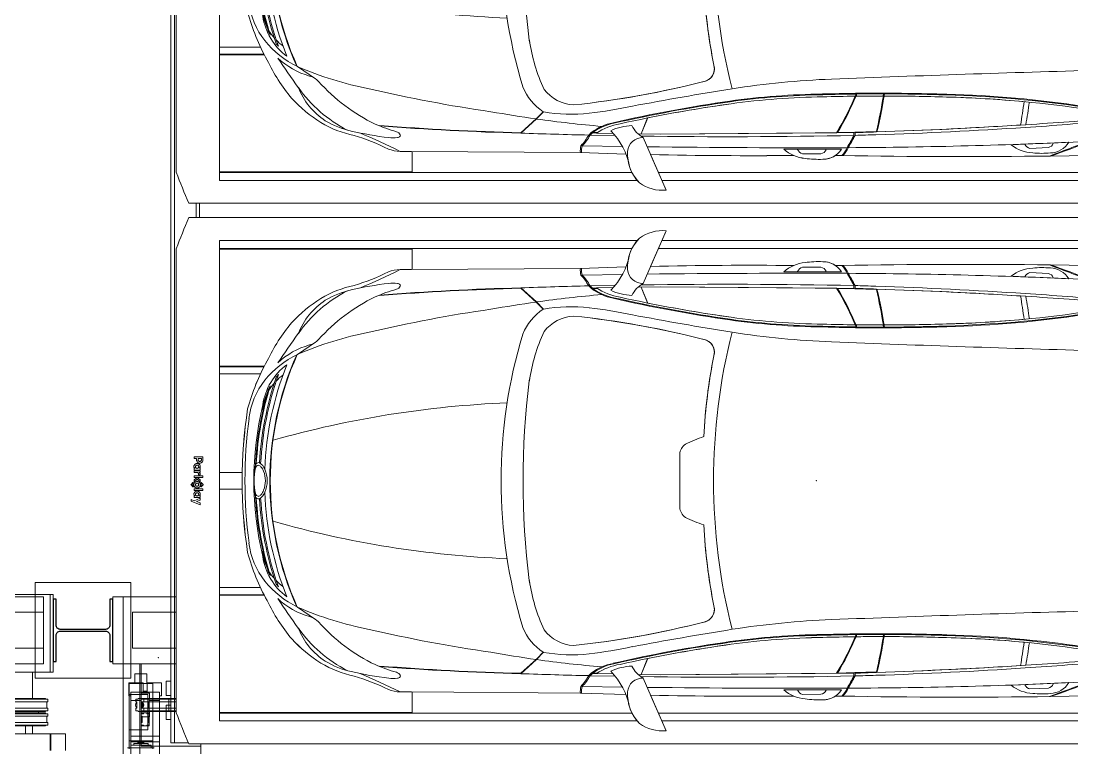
# Model space of a CAD drawing. Header units: inches. Extents: x 0.2 to 89.9, y -0.5 to 22.4.
# Drawn here: x 12.77 to 17.161, y 13.027 to 16.067 of the extents above; entities that cross this region are included whole.
import ezdxf

# ---------------------------------------------------------------- set-up
doc = ezdxf.new("R2010")
doc.units = ezdxf.units.IN
doc.header["$MEASUREMENT"] = 0
doc.set_wipeout_variables(frame=1)
doc.linetypes.add('PHANTOM', pattern=[12.7, 6.35, -1.27, 1.27, -1.27, 1.27, -1.27])
for name, color, linetype in [('PK24-LOGO', 7, 'Continuous'), ('PK24E', 7, 'Continuous'), ('PK24E-COMP-CAR', 7, 'Continuous'), ('PK24E-STRUCT-STEEL', 254, 'Continuous')]:
    doc.layers.add(name, color=color, linetype=linetype)
for name, color, linetype, true_color in [('PK24E-COMP-PALLET', 132, 'Continuous', 0x00b7c8), ('PK24E-HELPER', 253, 'PHANTOM', 0xa1a1a1), ('PK24E-SYS-LIFT', 31, 'Continuous', 0xffcc5a), ('PK24E-SYS-SHELF', 31, 'Continuous', 0xffcc5a)]:
    doc.layers.add(name, color=color, linetype=linetype, true_color=true_color)
doc.layers.add('Text', color=142, linetype='Continuous', lineweight=20)

# ---------------------------------------------------------------- blocks, each defined once
blk = doc.blocks.new('ELIFTTT-CHASIS--TOP-COMP-PKE24')
at = {"layer": 'PK24E-HELPER', "lineweight": 5}
blk.add_point((0, 167.5), dxfattribs=at)
at = {"layer": 'PK24E-SYS-LIFT', "lineweight": 5}
for p, q in [((-287.25, 145.25), (-287.25, 140.65)), ((-277.25, 145.25), (-287.25, 145.25)), ((-284.75, 149.25), (-284.75, 145.25)), ((-283.91, 149.25), (-284.75, 149.25)), ((-279.75, 149.25), (-283.91, 149.25)), ((-279.75, 145.25), (-279.75, 149.25)), ((-277.25, 145.25), (-277.25, 121.25)), ((-279.35, 140.65), (-287.25, 140.65)), ((-287.25, 140.65), (-287.25, 125.85)), ((-279.35, 125.85), (-279.35, 140.65)), ((-284.4, 138.62), (-284.4, 137.52)), ((-283.48, 138.62), (-284.4, 138.62)), ((-284.4, 137.52), (-284.02, 137.52)), ((-284.02, 137.52), (-284.02, 134.98)), ((-283.48, 138.95), (-283.48, 138.62)), ((-282.02, 138.95), (-283.48, 138.95)), ((-282.02, 138.62), (-282.02, 138.95)), ((-281.1, 138.62), (-282.02, 138.62)), ((-281.48, 137.52), (-281.1, 137.52)), ((-281.48, 134.98), (-281.48, 137.52)), ((-281.1, 137.52), (-281.1, 138.62)), ((-284.4, 134.98), (-284.4, 133.88)), ((-284.02, 134.98), (-284.4, 134.98)), ((-284.4, 133.88), (-283.48, 133.88)), ((-283.48, 133.88), (-283.48, 133.55)), ((-283.48, 133.55), (-282.02, 133.55)), ((-282.02, 133.88), (-281.1, 133.88)), ((-282.02, 133.55), (-282.02, 133.88)), ((-281.1, 134.98), (-281.48, 134.98)), ((-281.1, 133.88), (-281.1, 134.98)), ((-287.25, 125.85), (-287.25, 121.25)), ((-287.25, 125.85), (-279.35, 125.85)), ((-287.25, 121.25), (-277.25, 121.25)), ((-287.25, 118.3), (-287.25, 121.25)), ((-286.47, 119.4), (-286.53, 118.3)), ((-286.47, 119.4), (-278.03, 119.4)), ((-285.25, 120.1), (-285.25, 119.4)), ((-285.25, 120.1), (-279.25, 120.1)), ((-283.4, 120.7), (-283.5, 120.6)), ((-283.5, 120.6), (-283.5, 120.1)), ((-281, 120.6), (-283.5, 120.6)), ((-283.4, 120.7), (-281.1, 120.7)), ((-283.25, 121.25), (-283.25, 120.7)), ((-281.25, 120.7), (-281.25, 121.25)), ((-281, 120.6), (-281.1, 120.7)), ((-281, 120.1), (-281, 120.6)), ((-279.25, 119.4), (-279.25, 120.1)), ((-277.97, 118.3), (-278.03, 119.4)), ((-277.25, 121.25), (-277.25, 118.3)), ((-287.82, 118.3), (-287.22, 118.3)), ((-287.22, 118.3), (-287.24, 117.91)), ((-287.22, 118.3), (-277.28, 118.3)), ((-277.26, 117.91), (-277.28, 118.3)), ((-277.28, 118.3), (-276.68, 118.3))]:
    blk.add_line(p, q, dxfattribs=at)
for start, end in [(137.63, 222.37), (317.63, 42.37)]:
    blk.add_arc((-282.75, 136.25), 1.72, start, end, dxfattribs=at)
for points, knots in [([(-282.41, 121.25), (-282.39, 121.24), (-282.34, 121.21), (-282.25, 121.2), (-282.16, 121.21), (-282.11, 121.24), (-282.09, 121.25)], [0, 0, 0, 0, 0.230406, 0.49981, 0.78779, 1, 1, 1, 1]), ([(-287.82, 118.3), (-287.82, 118.3), (-287.83, 118.3), (-287.83, 118.28), (-287.83, 118.28)], [0, 0, 0, 0, 0.487803, 1, 1, 1, 1]), ([(-276.67, 118.28), (-276.67, 118.28), (-276.67, 118.3), (-276.68, 118.3), (-276.68, 118.3)], [0, 0, 0, 0, 0.485402, 1, 1, 1, 1])]:
    blk.add_open_spline(points, degree=3, knots=knots, dxfattribs=at)
blk = doc.blocks.new('STEEL-HEA260--TOP-STRUCT-PK24')
at = {"layer": 'PK24E-STRUCT-STEEL', "color": 8, "true_color": 0x808080}
blk.add_lwpolyline([(11.25, 13), (11.25, 2.175, -0.4142136), (9.45, 0.375), (-9.45, 0.375, -0.4142136), (-11.25, 2.175), (-11.25, 13), (-12.5, 13), (-12.5, -13), (-11.25, -13), (-11.25, -2.175, -0.4142136), (-9.45, -0.375), (9.45, -0.375, -0.4142136), (11.25, -2.175), (11.25, -13), (12.5, -13), (12.5, 13)], format="xyb", close=True, dxfattribs=at)
blk = doc.blocks.new('STEEL-HEA260-WPLATE-TOP-STRUCT-PK24')
at = {"layer": 'PK24E-STRUCT-STEEL', "color": 8, "lineweight": 5, "true_color": 0x808080}
blk.add_lwpolyline([(-20, 20), (20, 20), (20, -20), (-20, -20)], close=True, dxfattribs=at)
at = {"lineweight": 5}
blk.add_blockref('STEEL-HEA260--TOP-STRUCT-PK24', (0, 0), dxfattribs=at)
blk = doc.blocks.new('ELIFT-COLUMNS--TOP-COMP-PKE24')
at = {"lineweight": 5}
for p in [(-306.5, 167.5), (323.5, 167.5)]:
    blk.add_blockref('STEEL-HEA260-WPLATE-TOP-STRUCT-PK24', p, dxfattribs=at)
blk = doc.blocks.new('ELIFT-CW--TOP-COMP-PKE24')
at = {"layer": 'PK24E-SYS-LIFT', "lineweight": 5}
for p, q in [((-12.85, 145.45), (-12.85, 140.1)), ((-6.85, 145.45), (-12.85, 145.45)), ((-6.85, 141.6), (-6.85, 145.45)), ((-5.15, 145.45), (-5.15, 141.6)), ((0.85, 145.45), (-5.15, 145.45)), ((0.85, 140.1), (0.85, 145.45)), ((0, 141.6), (-12, 141.6)), ((-12, 141.6), (-12, 138.15)), ((-5.15, 142.1), (-6.85, 142.1)), ((0, 138.15), (0, 141.6)), ((-12, 140.1), (-12.85, 140.1)), ((-12, 123.18), (-12, 138.15)), ((-7.65, 138.15), (-12, 138.15)), ((-7.65, 137.9), (-7.65, 138.95)), ((-7.65, 138.95), (-4.35, 138.95)), ((-7.65, 138.62), (-6.73, 138.62)), ((-7.65, 137.52), (-7.65, 138.62)), ((-7.27, 137.52), (-7.65, 137.52)), ((-7.65, 137.52), (-7.65, 134.98)), ((-7.27, 134.98), (-7.27, 137.52)), ((-6.73, 138.95), (-5.27, 138.95)), ((-6.73, 138.62), (-6.73, 138.95)), ((-5.27, 138.95), (-5.27, 138.62)), ((-5.27, 138.62), (-4.35, 138.62)), ((-4.73, 137.52), (-4.73, 134.98)), ((-4.35, 137.52), (-4.73, 137.52)), ((-4.35, 138.95), (-4.35, 137.9)), ((-4.35, 138.62), (-4.35, 137.52)), ((0, 138.15), (-4.35, 138.15)), ((-4.35, 137.52), (-4.35, 134.98)), ((0.85, 140.1), (0, 140.1)), ((0, 123.18), (0, 138.15)), ((-7.65, 133.88), (-7.65, 134.98)), ((-7.65, 134.98), (-7.27, 134.98)), ((-7.65, 133.55), (-7.65, 134.6)), ((-6.73, 133.88), (-7.65, 133.88)), ((-4.35, 133.55), (-7.65, 133.55)), ((-7.65, 131.9), (-7.65, 132.95)), ((-7.65, 132.95), (-4.35, 132.95)), ((-7.65, 132.62), (-6.73, 132.62)), ((-7.65, 131.52), (-7.65, 132.62)), ((-6.73, 133.55), (-6.73, 133.88)), ((-5.27, 133.55), (-6.73, 133.55)), ((-6.73, 132.95), (-5.27, 132.95)), ((-6.73, 132.62), (-6.73, 132.95)), ((-5.27, 133.88), (-5.27, 133.55)), ((-4.35, 133.88), (-5.27, 133.88)), ((-5.27, 132.95), (-5.27, 132.62)), ((-5.27, 132.62), (-4.35, 132.62)), ((-4.73, 134.98), (-4.35, 134.98)), ((-4.35, 134.98), (-4.35, 133.88)), ((-4.35, 134.6), (-4.35, 133.55)), ((-4.35, 132.95), (-4.35, 131.9)), ((-4.35, 132.62), (-4.35, 131.52)), ((-7.27, 131.52), (-7.65, 131.52)), ((-7.65, 131.52), (-7.65, 128.98)), ((-7.65, 127.88), (-7.65, 128.98)), ((-7.65, 128.98), (-7.27, 128.98)), ((-7.65, 127.55), (-7.65, 128.6)), ((-6.73, 127.88), (-7.65, 127.88)), ((-4.35, 127.55), (-7.65, 127.55)), ((-7.27, 128.98), (-7.27, 131.52)), ((-6.73, 127.55), (-6.73, 127.88)), ((-5.27, 127.55), (-6.73, 127.55)), ((-5.27, 127.88), (-5.27, 127.55)), ((-4.35, 127.88), (-5.27, 127.88)), ((-4.73, 131.52), (-4.73, 128.98)), ((-4.35, 131.52), (-4.73, 131.52)), ((-4.73, 128.98), (-4.35, 128.98)), ((-4.35, 131.52), (-4.35, 128.98)), ((-4.35, 128.98), (-4.35, 127.88)), ((-4.35, 128.6), (-4.35, 127.55)), ((0, 123.18), (-12, 123.18)), ((-12, 120.81), (-12, 123.18)), ((0, 123.18), (0, 120.81)), ((0, 120.81), (-12, 120.81)), ((-12, 120.81), (-12, -120.81)), ((0, 120.81), (0, -120.81)), ((-12, -120.81), (0, -120.81)), ((-12, -123.18), (-12, -120.81)), ((0, -120.81), (0, -123.18)), ((-12, -123.18), (-12, -138.15)), ((0, -123.18), (-12, -123.18)), ((0, -123.18), (0, -138.15)), ((-7.65, -127.55), (-7.65, -128.6)), ((-4.35, -127.55), (-7.65, -127.55)), ((-7.65, -127.88), (-7.65, -128.98)), ((-6.73, -127.88), (-7.65, -127.88)), ((-7.65, -128.98), (-7.27, -128.98)), ((-7.65, -131.52), (-7.65, -128.98)), ((-7.65, -131.52), (-7.65, -132.62)), ((-7.27, -131.52), (-7.65, -131.52)), ((-7.27, -128.98), (-7.27, -131.52)), ((-6.73, -127.55), (-6.73, -127.88)), ((-5.27, -127.55), (-6.73, -127.55)), ((-5.27, -127.88), (-5.27, -127.55)), ((-4.35, -127.88), (-5.27, -127.88)), ((-4.73, -128.98), (-4.35, -128.98)), ((-4.73, -131.52), (-4.73, -128.98)), ((-4.35, -131.52), (-4.73, -131.52)), ((-4.35, -128.6), (-4.35, -127.55)), ((-4.35, -128.98), (-4.35, -127.88)), ((-4.35, -131.52), (-4.35, -128.98)), ((-4.35, -132.62), (-4.35, -131.52)), ((-7.65, -131.9), (-7.65, -132.95)), ((-7.65, -132.62), (-6.73, -132.62)), ((-7.65, -132.95), (-4.35, -132.95)), ((-7.65, -133.55), (-7.65, -134.6)), ((-4.35, -133.55), (-7.65, -133.55)), ((-7.65, -133.88), (-7.65, -134.98)), ((-6.73, -133.88), (-7.65, -133.88)), ((-7.65, -134.98), (-7.27, -134.98)), ((-7.65, -137.52), (-7.65, -134.98)), ((-7.27, -134.98), (-7.27, -137.52)), ((-6.73, -132.62), (-6.73, -132.95)), ((-6.73, -132.95), (-5.27, -132.95)), ((-6.73, -133.55), (-6.73, -133.88)), ((-5.27, -133.55), (-6.73, -133.55)), ((-5.27, -132.62), (-4.35, -132.62)), ((-5.27, -132.95), (-5.27, -132.62)), ((-5.27, -133.88), (-5.27, -133.55)), ((-4.35, -133.88), (-5.27, -133.88)), ((-4.73, -134.98), (-4.35, -134.98)), ((-4.73, -137.52), (-4.73, -134.98)), ((-4.35, -132.95), (-4.35, -131.9)), ((-4.35, -134.6), (-4.35, -133.55)), ((-4.35, -134.98), (-4.35, -133.88)), ((-4.35, -137.52), (-4.35, -134.98)), ((-12.85, -140.1), (-12.85, -145.45)), ((-12, -140.1), (-12.85, -140.1)), ((-7.65, -138.15), (-12, -138.15)), ((-12, -138.15), (-12, -141.6)), ((-7.65, -137.52), (-7.65, -138.62)), ((-7.27, -137.52), (-7.65, -137.52)), ((-7.65, -137.9), (-7.65, -138.95)), ((-7.65, -138.62), (-6.73, -138.62)), ((-7.65, -138.95), (-4.35, -138.95)), ((-6.73, -138.62), (-6.73, -138.95)), ((-6.73, -138.95), (-5.27, -138.95)), ((-5.27, -138.62), (-4.35, -138.62)), ((-5.27, -138.95), (-5.27, -138.62)), ((-4.35, -137.52), (-4.73, -137.52)), ((-4.35, -138.62), (-4.35, -137.52)), ((-4.35, -138.95), (-4.35, -137.9)), ((0, -138.15), (-4.35, -138.15)), ((0, -141.6), (0, -138.15)), ((0.85, -140.1), (0, -140.1)), ((0.85, -145.45), (0.85, -140.1)), ((0, -141.6), (-12, -141.6)), ((-6.85, -145.45), (-6.85, -141.6)), ((-5.15, -142.1), (-6.85, -142.1)), ((-5.15, -141.6), (-5.15, -145.45)), ((-6.85, -145.45), (-12.85, -145.45)), ((0.85, -145.45), (-5.15, -145.45))]:
    blk.add_line(p, q, dxfattribs=at)
blk = doc.blocks.new('ELIFT-DU--TOP-COMP-PKE24')
at = {"layer": 'PK24E-SYS-LIFT', "linetype": 'Continuous', "lineweight": 5}
for p, q in [((-294, 153.5), (-294, 181.5)), ((-294, 181.5), (-289.75, 181.5)), ((-289.75, 181.5), (-257.25, 181.5)), ((-289.75, 153.5), (-289.75, 181.5)), ((309.75, 182.5), (279.75, 182.5)), ((307, 181.5), (282.5, 181.5)), ((309.75, 182.5), (309.75, 150)), ((309.75, 182.5), (311, 182.5)), ((311, 150), (311, 182.5)), ((-294, 153.5), (-289.75, 153.5)), ((-282.75, 153.5), (-289.75, 153.5)), ((-289.75, 153.5), (-289.75, -153.5)), ((-282.75, 153.5), (-282.75, -153.5)), ((-282.75, 153.5), (-282.15, 153.5)), ((-282.15, 153.5), (-282.15, 119.1)), ((-257.25, 153.5), (-282.15, 153.5)), ((-257.25, 153.5), (-257.25, 141.25)), ((279.75, 150), (309.75, 150)), ((282.5, 153.5), (307, 153.5)), ((302.44, 138.95), (302.44, 150)), ((309.75, 150), (311, 150)), ((-282.15, 141.25), (-278.75, 141.25)), ((-278.75, 141.25), (-278.75, 138.95)), ((-258.37, 141.25), (279.63, 141.25)), ((-258.37, 140.95), (-258.37, 141.25)), ((-258.37, 140.95), (279.63, 140.95)), ((-258.37, 138.95), (-258.37, 140.95)), ((-282.15, 138.95), (-270.56, 138.95)), ((-282.15, 138.62), (-270.56, 138.62)), ((-282.15, 137.52), (-270.56, 137.52)), ((-270.56, 138.62), (-270.56, 138.95)), ((-270.56, 138.95), (294.94, 138.95)), ((-270.56, 138.62), (294.94, 138.62)), ((-270.56, 137.52), (-270.56, 138.62)), ((-270.56, 137.52), (294.94, 137.52)), ((-270.56, 134.98), (-270.56, 137.52)), ((294.94, 138.95), (307.85, 138.95)), ((294.94, 138.62), (308.77, 138.62)), ((294.94, 137.52), (308.77, 137.52)), ((307.85, 138.62), (307.85, 138.95)), ((308.39, 134.98), (308.39, 137.52)), ((308.77, 137.52), (308.77, 138.62)), ((-282.15, 134.98), (-270.56, 134.98)), ((-282.15, 133.88), (-270.56, 133.88)), ((-282.15, 133.55), (-270.56, 133.55)), ((-278.75, 133.55), (-278.75, 131.25)), ((-270.56, 134.98), (294.94, 134.98)), ((-270.56, 133.88), (-270.56, 134.98)), ((-270.56, 133.88), (294.94, 133.88)), ((-270.56, 133.55), (-270.56, 133.88)), ((-270.56, 133.55), (294.94, 133.55)), ((-258.37, 131.55), (-258.37, 133.55)), ((281.11, 132.62), (308.77, 132.62)), ((282.03, 132.95), (307.85, 132.95)), ((294.94, 134.98), (308.77, 134.98)), ((294.94, 133.88), (308.77, 133.88)), ((294.94, 133.55), (307.85, 133.55)), ((304.94, 132.95), (304.94, 133.55)), ((307.85, 133.55), (307.85, 133.88)), ((307.85, 132.62), (307.85, 132.95)), ((308.77, 133.88), (308.77, 134.98)), ((308.77, 131.52), (308.77, 132.62)), ((-278.75, 131.25), (-282.15, 131.25)), ((-258.37, 131.25), (-258.37, 131.55)), ((279.63, 131.55), (-258.37, 131.55)), ((279.63, 131.25), (-258.37, 131.25)), ((-257.25, 131.25), (-257.25, 119.1)), ((-245.37, 131.25), (-245.37, 130.25)), ((-245.37, 130.25), (266.63, 130.25)), ((281.11, 131.52), (308.77, 131.52)), ((281.11, 128.98), (308.77, 128.98)), ((281.11, 127.88), (308.77, 127.88)), ((282.03, 127.55), (307.85, 127.55)), ((299.44, 124.25), (299.44, 127.55)), ((302.44, 124.25), (302.44, 127.55)), ((307.85, 127.55), (307.85, 127.88)), ((308.39, 128.98), (308.39, 131.52)), ((308.77, 127.88), (308.77, 128.98)), ((309.75, 124.25), (279.75, 124.25)), ((309.75, 117.25), (309.75, 124.25)), ((310.14, 124.25), (309.75, 124.25)), ((310.14, 117.25), (310.14, 124.25)), ((310.14, 124.25), (316.19, 124.25)), ((316.19, 117.25), (316.19, 124.25)), ((-282.15, 119.1), (-257.25, 119.1)), ((-257.25, 119.1), (-257.25, -119.1))]:
    blk.add_line(p, q, dxfattribs=at)
at = {"lineweight": 5}
blk.add_blockref('ELIFT-CW--TOP-COMP-PKE24', (-274.5, 0), dxfattribs=at)
blk.add_wipeout([(-285.75, 175), (-285.75, 160), (307, 160), (307, 175)], dxfattribs=at)
at = {"layer": 'PK24E-SYS-LIFT', "linetype": 'Continuous', "lineweight": 5}
for p, q in [((-257.25, 181.5), (-257.25, 175)), ((307, 175), (307, 181.5)), ((-285.75, 160), (-285.75, 175)), ((-285.75, 175), (307, 175)), ((307, 175), (307, 160)), ((307, 160), (-285.75, 160)), ((-257.25, 160), (-257.25, 153.5)), ((-245.37, 160), (-245.37, 141.25)), ((307, 153.5), (307, 160))]:
    blk.add_line(p, q, dxfattribs=at)
blk = doc.blocks.new('*U32')
for name in ['ELIFT-COLUMNS--TOP-COMP-PKE24', 'ELIFTTT-CHASIS--TOP-COMP-PKE24']:
    blk.add_blockref(name, (0, 0))
blk.add_blockref('ELIFT-DU--TOP-COMP-PKE24', (0, 0))
blk = doc.blocks.new('SEDAN---TOP-COMP-PKE24')
at = {"layer": 'PK24E-COMP-CAR', "lineweight": 5}
for p, q in [((-62.86, 104.5), (-72.44, 82.5)), ((-169.27, 88.29), (-174, 88.29)), ((-98.66, 88.8), (-169.27, 88.29)), ((-98.66, 88.8), (-79.61, 89.39)), ((-5.82, 89.3), (1.87, 89.25)), ((97.78, 90.23), (113.41, 89.96)), ((-97.93, 86.02), (-81.06, 86.26)), ((10.5, 87.37), (-13.63, 87.41)), ((105.43, 84.4), (81.33, 85.52)), ((89.22, 87.05), (96.9, 86.66)), ((-116.92, 74.75), (-123.58, 80.66)), ((-116.92, 74.58), (-123.58, 80.49)), ((-95.15, 81.48), (-93.97, 80.32)), ((-94.58, 81.49), (-84.09, 81.71)), ((-94.58, 81.49), (-93.64, 80.58)), ((-93.64, 80.58), (-91.91, 80.62)), ((-93.36, 80.34), (-91.61, 80.39)), ((-91.91, 80.62), (-84.91, 80.75)), ((-74.57, 80.93), (-65.09, 81.1)), ((-70.54, 74.33), (-73.22, 80.95)), ((15.63, 80.44), (-65.09, 81.1)), ((16.01, 80.23), (8.78, 80.42)), ((15.63, 81.62), (15.63, 80.46)), ((16.01, 80.23), (25.03, 79.95)), ((16.15, 81.61), (16.15, 80.46)), ((-114.09, 71.73), (-116.92, 74.75)), ((-114.09, 71.56), (-116.92, 74.58)), ((16.52, 65.21), (16.91, 64.26)), ((16.91, 64.26), (28.03, 64.26)), ((28.03, 64.26), (27.9, 65.14)), ((-216.91, 52.81), (-209.34, 57.94)), ((-57.16, 11.11), (-57.16, -11.11)), ((-216.91, -52.81), (-209.34, -57.94)), ((16.52, -65.21), (16.91, -64.26)), ((16.91, -64.26), (28.03, -64.26)), ((28.03, -64.26), (27.9, -65.14)), ((-116.92, -74.58), (-123.58, -80.49)), ((-114.09, -71.56), (-116.92, -74.58)), ((-114.09, -71.73), (-116.92, -74.75)), ((-70.54, -74.33), (-73.22, -80.95)), ((-116.92, -74.75), (-123.58, -80.66)), ((-95.15, -81.48), (-93.97, -80.32)), ((-94.58, -81.49), (-93.64, -80.58)), ((-94.58, -81.49), (-84.09, -81.71)), ((-93.64, -80.58), (-91.91, -80.62)), ((-93.36, -80.34), (-91.61, -80.39)), ((-91.91, -80.62), (-84.91, -80.75)), ((-74.57, -80.93), (-65.09, -81.1)), ((-62.86, -104.5), (-72.44, -82.5)), ((15.63, -80.44), (-65.09, -81.1)), ((16.01, -80.23), (8.78, -80.42)), ((15.63, -81.62), (15.63, -80.46)), ((16.01, -80.23), (25.03, -79.95)), ((16.15, -81.61), (16.15, -80.46)), ((-97.93, -86.02), (-81.06, -86.26)), ((10.5, -87.37), (-13.63, -87.41)), ((105.43, -84.4), (81.33, -85.52)), ((89.22, -87.05), (96.9, -86.66)), ((-169.27, -88.29), (-174, -88.29)), ((-98.66, -88.8), (-169.27, -88.29)), ((-98.66, -88.8), (-79.61, -89.39)), ((-5.82, -89.3), (1.87, -89.25)), ((97.78, -90.23), (113.41, -89.96))]:
    blk.add_line(p, q, dxfattribs=at)
blk.add_lwpolyline([(113.41, -89.96), (97.78, -90.23, -0.008053), (10.57, -90.02, -0.000309), (7.83, -90.05, -0.150488), (2.6, -91.59, -0.044865), (-4.76, -91.22, -0.077763), (-9.49, -90.01, -0.007742), (-69.33, -89.64), (-62.86, -104.5, -0.182926), (-73.91, -101.48, -0.158163), (-78.74, -91.93, 0.023024), (-79.61, -89.39), (-98.66, -88.8), (-169.27, -88.29), (-174, -88.29, -0.075259), (-178.89, -87.33, 0.049447), (-193.17, -81.68, -0.080698), (-207.09, -76.23, -0.062715), (-219.23, -66.14, -0.061643), (-229.5, -50.11, -0.061425), (-237.69, -30.02, -0.075225), (-237.69, 30.02, -0.061425), (-229.5, 50.11, -0.061643), (-219.23, 66.14, -0.062715), (-207.09, 76.23, -0.080698), (-193.17, 81.68, 0.049447), (-178.89, 87.33, -0.075259), (-174, 88.29), (-169.27, 88.29), (-98.66, 88.8), (-79.61, 89.39, 0.023024), (-78.74, 91.93, -0.158163), (-73.91, 101.48, -0.182926), (-62.86, 104.5), (-69.33, 89.64, -0.007742), (-9.49, 90.01, -0.077763), (-4.76, 91.22, -0.044865), (2.6, 91.59, -0.150488), (7.83, 90.05, -0.000309), (10.57, 90.02, -0.008053), (97.78, 90.23), (113.41, 89.96, -0.029408)], format="xyb", dxfattribs=at)
for points in [[(-65.09, 81.1), (-73.22, 80.95), (-70.53, 74.32, 0.014822), (-35.67, 68.36, 0.030043), (2.71, 65.49, 0.004063), (16.22, 65.21, 0.035411), (8.42, 80.5)], [(25.28, 80.15, -0.016235), (28.25, 65.14, 0.00745), (54.29, 65.56, 0.017199), (86.77, 67.51, 0.008624), (85.26, 77.28, 0.007485)], [(-101.46, 68.87, 0.21976), (-113.83, 62.35, 0.069678), (-119.98, 41.74, 0.063275), (-119.98, -41.74, 0.069678), (-113.83, -62.35, 0.21976), (-101.46, -68.87, 0.037117), (-46.41, -58.91, 0.360325), (-42.69, -53.02, -0.038423), (-47.08, -18.45, -0.032223), (-54.77, -15.32, -0.201945), (-57.16, -11.11), (-57.16, 11.11, -0.201945), (-54.77, 15.32, -0.032223), (-47.08, 18.45, -0.038423), (-42.69, 53.02, 0.360325), (-46.41, 58.91, 0.037117)], [(-35.67, -68.36, 0.014822), (-70.53, -74.32), (-73.22, -80.95), (-65.09, -81.1), (8.42, -80.5, 0.035411), (16.22, -65.21, 0.004063), (2.71, -65.49, 0.030043)], [(28.25, -65.14, -0.016235), (25.28, -80.15, 0.007485), (85.26, -77.28, 0.008624), (86.77, -67.51, 0.017199), (54.29, -65.56, 0.00745)]]:
    blk.add_lwpolyline(points, format="xyb", close=True, dxfattribs=at)
for centre, radius, start, end in [((-61.6, 89.26), 17.35, 135.2065, 183.224), ((-64.4, 88.4), 16.17, 84.5375, 126.0025), ((-106.68, 100.05), 29.09, 315.424, 349.2913), ((-297.73, 335.52), 276.47, 292.7519, 296.5872), ((-173.26, 71.64), 16.67, 92.5187, 109.7343), ((-88.33, 88.24), 10.35, 176.9022, 192.453), ((-90.22, 88.08), 7.98, 174.7847, 194.9697), ((-72.64, 88.8), 6.31, 184.7355, 271.8294), ((-27.52, -1842.23), 1932.32, 89.46551, 91.2399), ((-3.27, 75.49), 15.8, 95.4125, 130.9847), ((-5.03, 86.36), 3.04, 105.091, 158.8834), ((0.97, 50.47), 41.15, 87.7248, 98.0001), ((1.53, 86.64), 2.64, 20.8811, 82.6101), ((2.73, 82.33), 9.26, 33.0251, 90.7991), ((-19.05, -2122.12), 2212.33, 89.23306, 89.30384), ((60.59, -2617.2), 2707.68, 89.21283, 91.05848), ((2.79, 82.38), 10.9, 23.5779, 44.4636), ((2.01, 81.41), 12.48, 25.2884, 43.4409), ((91.15, 73.14), 15.8, 92.8336, 128.4058), ((94.26, 47.96), 41.15, 85.1459, 95.4212), ((-293.91, -966.2), 1126.56, 68.80125, 69.67692), ((97.45, 79.7), 9.26, 30.4462, 88.2202), ((7.29, -176.06), 281.25, 67.6811, 71.2298), ((-214.5, 156.5), 77.8, 285.9155, 297.2387), ((-120.33, 66.66), 29.22, 30.4712, 41.4579), ((-112.63, 71.62), 20.57, 28.6754, 44.4041), ((-4.65, -5675.73), 5762.5, 89.826757, 90.657219), ((-55.59, 45.28), 79.96, 27.0266, 31.2322), ((0.75, -2315.17), 2401.94, 87.31052, 89.70092), ((400.86, 299.68), 442.21, 208.7857, 209.5474), ((89.88, 84.08), 3.04, 102.5121, 156.3046), ((96.44, 84.06), 2.64, 18.3022, 80.0312), ((-170.4, 29.26), 56.29, 117.1325, 144.9762), ((-183.36, 36.09), 46.63, 102.1421, 120.5966), ((-186.34, 43.99), 36.69, 102.6348, 120.9753), ((-161.84, -60.16), 143.68, 96.751, 103.0827), ((-160.31, 24.5), 57.62, 105.3002, 114.6581), ((-95.87, -1030.07), 1111.07, 91.42921, 94.47226), ((-95.87, -1030.24), 1111.07, 91.42921, 94.47226), ((-176.92, 69.41), 13.23, 82.1737, 97.8561), ((-176.09, 82.51), 2.49, 283.1984, 331.9154), ((-175.21, 80.92), 1.6, 41.6512, 86.9746), ((-174.55, 81.55), 0.692, 341.7255, 38.8125), ((-36.32, -2454.38), 2536.54, 91.32888, 91.97137), ((-80.5, 98.49), 22.61, 233.4438, 258.5287), ((-80.74, 97.3), 21.15, 232.2694, 259.1312), ((-78.45, 100.5), 24, 235.8879, 261.2775), ((-76.49, 99.59), 22.08, 244.6304, 268.4473), ((-66.73, 72.51), 11.5, 119.7345, 154.246), ((-36.58, -2440.23), 2522.39, 88.81394, 90.83629), ((-95.53, 17.86), 121.37, 22.4976, 31.0717), ((-95.23, 17.86), 121.37, 22.9596, 31.0262), ((114.29, 3096.19), 3016.18, 268.13548, 268.30047), ((47.02, 862.9), 783.05, 267.74093, 268.38698), ((-33.65, -1742.8), 1825.08, 86.20281, 88.16358), ((-40.59, -1924.38), 2005.61, 86.33841, 88.1264), ((-204.64, 26.99), 235.7, 9.3153, 12.9871), ((-204.34, 26.99), 235.7, 9.0956, 13.0385), ((-173.07, 23), 63.18, 122.5877, 136.9421), ((-189.22, 50.92), 29.29, 123.1182, 158.6656), ((-152.98, 10.65), 73.28, 115.3484, 138.6962), ((-45, -438.56), 518.32, 97.995, 100.1199), ((-43.08, -455.9), 535.77, 94.9919, 97.9221), ((48.2, 656.1), 594.88, 257.06162, 261.83817), ((50.14, 668.51), 607.14, 257.16578, 261.83301), ((47.41, 659.23), 596.69, 257.46559, 261.99639), ((-197.26, 28.6), 286.68, 7.7985, 9.7757), ((19.59, -1003.28), 1083.66, 84.54654, 86.42201), ((-192.67, 28.85), 284.29, 7.8575, 9.7787), ((-42.72, -1961.75), 2043.04, 85.32494, 86.34579), ((-52.64, -509.63), 587.29, 98.16734, 103.21053), ((-101.49, 52.6), 22.96, 123.6769, 157.6102), ((-102.26, 4.78), 67.99, 83.8009, 100.0181), ((-118.87, -126.79), 200.59, 77.923, 83.141), ((42.27, 538.54), 473.13, 271.4558, 278.3489), ((-159.64, 16.61), 77.48, 140.2708, 154.3805), ((-100.59, 52.21), 16.68, 92.9735, 142.5507), ((-140.88, -306.38), 377.31, 75.6057, 84.0024), ((209.43, 1589.03), 1546.4, 259.32932, 260.89545), ((7.17, 381.59), 317.33, 262.1349, 269.1704), ((7.21, 382.52), 317.96, 262.1703, 269.1694), ((7.37, 386.04), 320.58, 262.2841, 269.1673), ((40.47, 551.19), 486.69, 271.641, 278.3926), ((43.18, 517.82), 453.56, 271.423, 278.6866), ((-20.48, -83.54), 243.89, 143.4887, 147.0067), ((-158.26, -83.55), 148.45, 101.1054, 113.2737), ((-43.31, 30.11), 77.54, 155.4324, 171.3758), ((210.31, 0), 253.31, 165.808, 194.192), ((20.7, 421.08), 363.31, 261.1383, 267.7269), ((26.5, 878.44), 814.5, 268.31692, 269.60026), ((26.62, 883.44), 819.2, 268.31952, 269.29918), ((26.97, 896.69), 831.55, 268.32799, 269.25734), ((26.97, 896.69), 831.55, 269.27979, 269.55469), ((27.03, 939.01), 873.87, 269.57288, 270.05711), ((26.45, 924.83), 860.88, 269.62504, 271.86362), ((27.03, 939.01), 873.87, 270.07421, 271.78768), ((26.62, 925.75), 861.51, 270.11773, 271.848), ((-214.29, 65.25), 8.83, 286.3623, 315.0949), ((81.19, 0), 212.94, 163.2572, 196.7428), ((-48.11, 53.72), 5.46, 344.2805, 79.2136), ((396.89, 10097.96), 10047.5, 267.772041, 268.409436), ((-199.28, 16.8), 40.1, 116.0817, 141.0743), ((-99.23, 0), 129.15, 155.9157, 204.0843), ((-99.06, 0), 129.15, 155.8616, 204.1384), ((-203.41, 26.57), 31.35, 105.5199, 133.6166), ((-152.11, 6.89), 88.65, 150.8176, 164.8775), ((-206.61, 28.32), 24.95, 126.0607, 172.1709), ((-99.65, -0.01), 130.96, 158.2662, 177.8999), ((179.75, 7.18), 227.11, 168.5559, 177.1567), ((-99.66, -0.01), 132.78, 160.4779, 176.8863), ((-216.31, 33.98), 12.15, 123.0411, 140.9727), ((-198.32, 21.08), 35.27, 138.6846, 140.9658), ((-205.51, 22.25), 31.83, 141.6601, 173.1733), ((-99.68, 0), 134.56, 162.8481, 176.962), ((-99.67, -0.01), 133.28, 161.0425, 176.7705), ((-185.33, 17.99), 48.1, 153.192, 155.3203), ((-213.93, 29.41), 17.05, 137.5427, 151.3063), ((208.52, 0), 331.14, 172.7589, 187.2411), ((-99.66, -0.01), 134.86, 163.5999, 177.2039), ((-197.47, 22.79), 34.84, 156.654, 168.918), ((-99.69, 0), 135.4, 166.4538, 193.5462), ((-112.46, -386.64), 419.55, 92.2915, 105.8548), ((-39.3, 0), 200.64, 171.3961, 188.6039), ((-36.68, 0), 202.11, 172.5993, 187.4007), ((-26.66, -42.67), 64.44, 108.4794, 115.8619), ((-50.97, 10.37), 6.23, 127.5597, 173.228), ((-202.83, 0.56), 32.26, 172.7148, 178.7464), ((-212.26, 0.19), 22.72, 166.9051, 180.4687), ((-228.37, 3.97), 6.5, 150.9416, 173.9628), ((-232.9, 5.01), 1.53, 102.1025, 167.8605), ((-233.19, 6.58), 1.02, 63.7035, 147.9621), ((-233.52, 4.76), 1.77, 38.8304, 81.862), ((-235.4, 3.07), 5.18, 19.4522, 58.9919), ((-237.14, 1.55), 6.6, 21.4953, 40.8079), ((-241.08, 0.02), 11.58, 359.9064, 24.3217), ((-240.92, 0.01), 10.68, 359.9671, 21.793), ((-202.83, -0.56), 32.26, 181.2536, 187.2852), ((-212.26, -0.19), 22.72, 179.5313, 193.0949), ((-237.14, -1.55), 6.6, 319.1921, 338.5047), ((-240.92, -0.01), 10.68, 338.207, 0.0329), ((-241.08, -0.02), 11.58, 335.6783, 0.0936), ((-228.37, -3.97), 6.5, 186.0372, 209.0584), ((-232.9, -5.01), 1.53, 192.1395, 257.8975), ((-99.66, 0.01), 134.86, 182.7961, 196.4001), ((-99.68, 0), 134.56, 183.038, 197.1519), ((-233.19, -6.58), 1.02, 212.0379, 296.2965), ((-233.52, -4.76), 1.77, 278.138, 321.1696), ((-235.4, -3.07), 5.18, 301.0081, 340.5478), ((-99.67, 0.01), 133.28, 183.2295, 198.9575), ((-99.66, 0.01), 132.78, 183.1137, 199.5221), ((-99.65, 0.01), 130.96, 182.1001, 201.7338), ((-50.97, -10.37), 6.23, 186.772, 232.4403), ((-112.46, 386.64), 419.55, 254.1452, 267.7085), ((-26.66, 42.67), 64.44, 244.1381, 251.5206), ((179.75, -7.18), 227.11, 182.8433, 191.4441), ((-205.51, -22.25), 31.83, 186.8267, 218.3399), ((-152.11, -6.89), 88.65, 195.1225, 209.1824), ((-197.47, -22.79), 34.84, 191.082, 203.346), ((-206.61, -28.32), 24.95, 187.8291, 233.9393), ((-185.33, -17.99), 48.1, 204.6797, 206.808), ((-213.93, -29.41), 17.05, 208.6937, 222.4573), ((-199.28, -16.8), 40.1, 218.9257, 243.9183), ((-216.31, -33.98), 12.15, 219.0273, 236.9589), ((-198.32, -21.08), 35.27, 219.0342, 221.3154), ((-43.31, -30.11), 77.54, 188.6242, 204.5676), ((-159.64, -16.61), 77.48, 205.6195, 219.7292), ((-20.48, 83.54), 243.89, 212.9933, 216.5113), ((-203.41, -26.57), 31.35, 226.3834, 254.4801), ((-48.11, -53.72), 5.46, 280.7864, 15.7195), ((-158.26, 83.55), 148.45, 246.7263, 258.8946), ((-214.29, -65.25), 8.83, 44.9051, 73.6377), ((396.89, -10097.96), 10047.5, 91.590564, 92.227959), ((-152.98, -10.65), 73.28, 221.3038, 244.6516), ((-101.49, -52.6), 22.96, 202.3898, 236.3231), ((-140.88, 306.38), 377.31, 275.9976, 284.3943), ((20.7, -421.08), 363.31, 92.2731, 98.8617), ((-170.4, -29.26), 56.29, 215.0238, 242.8675), ((-189.22, -50.92), 29.29, 201.3344, 236.8818), ((-52.64, 509.63), 587.29, 256.78947, 261.83266), ((-100.59, -52.21), 16.68, 217.4493, 267.0265), ((209.43, -1589.03), 1546.4, 99.10455, 100.67068), ((7.17, -381.59), 317.33, 90.8296, 97.8651), ((7.21, -382.52), 317.96, 90.8306, 97.8297), ((7.37, -386.04), 320.58, 90.8327, 97.7159), ((26.5, -878.44), 814.5, 90.39974, 91.68308), ((26.62, -883.44), 819.2, 90.70082, 91.68048), ((26.97, -896.69), 831.55, 90.74266, 91.67201), ((-95.53, -17.86), 121.37, 328.9283, 337.5024), ((-95.23, -17.86), 121.37, 328.9738, 337.0404), ((26.97, -896.69), 831.55, 90.44531, 90.72021), ((27.03, -939.01), 873.87, 89.94289, 90.42712), ((26.45, -924.83), 860.88, 88.13638, 90.37496), ((-204.64, -26.99), 235.7, 347.0129, 350.6847), ((-204.34, -26.99), 235.7, 346.9615, 350.9044), ((27.03, -939.01), 873.87, 88.21232, 89.92579), ((26.62, -925.75), 861.51, 88.152, 89.88227), ((42.27, -538.54), 473.13, 81.6511, 88.5442), ((40.47, -551.19), 486.69, 81.6074, 88.359), ((43.18, -517.82), 453.56, 81.3134, 88.577), ((-173.07, -23), 63.18, 223.0579, 237.4123), ((-118.87, 126.79), 200.59, 276.859, 282.077), ((48.2, -656.1), 594.88, 98.16183, 102.93838), ((50.14, -668.51), 607.14, 98.16699, 102.83422), ((47.41, -659.23), 596.69, 98.00361, 102.53441), ((-197.26, -28.6), 286.68, 350.2243, 352.2015), ((-192.67, -28.85), 284.29, 350.2213, 352.1425), ((-45, 438.56), 518.32, 259.8801, 262.005), ((-102.26, -4.78), 67.99, 259.9819, 276.1991), ((-42.72, 1961.75), 2043.04, 273.65421, 274.67506), ((-183.36, -36.09), 46.63, 239.4034, 257.8579), ((-186.34, -43.99), 36.69, 239.0247, 257.3652), ((-160.31, -24.5), 57.62, 245.3419, 254.6998), ((-95.87, 1030.24), 1111.07, 265.52774, 268.57079), ((-95.87, 1030.07), 1111.07, 265.52774, 268.57079), ((-43.08, 455.9), 535.77, 262.0779, 265.0081), ((-80.5, -98.49), 22.61, 101.4713, 126.5562), ((-80.74, -97.3), 21.15, 100.8688, 127.7306), ((-78.45, -100.5), 24, 98.7225, 124.1121), ((-76.49, -99.59), 22.08, 91.5527, 115.3696), ((-66.73, -72.51), 11.5, 205.754, 240.2655), ((-33.65, 1742.8), 1825.08, 271.83642, 273.79719), ((-40.59, 1924.38), 2005.61, 271.8736, 273.66159), ((19.59, 1003.28), 1083.66, 273.57799, 275.45346), ((-161.84, 60.16), 143.68, 256.9173, 263.249), ((-214.5, -156.5), 77.8, 62.7613, 74.0845), ((-297.73, -335.52), 276.47, 63.4128, 67.2481), ((-176.92, -69.41), 13.23, 262.1439, 277.8263), ((-176.09, -82.51), 2.49, 28.0846, 76.8016), ((-175.21, -80.92), 1.6, 273.0254, 318.3488), ((-174.55, -81.55), 0.692, 321.1875, 18.2745), ((-36.32, 2454.38), 2536.54, 268.02863, 268.67112), ((-120.33, -66.66), 29.22, 318.5421, 329.5288), ((-112.63, -71.62), 20.57, 315.5959, 331.3246), ((-106.68, -100.05), 29.09, 10.7087, 44.576), ((-72.64, -88.8), 6.31, 88.1706, 175.2645), ((-36.58, 2440.23), 2522.39, 269.16371, 271.18606), ((-55.59, -45.28), 79.96, 328.7678, 332.9734), ((400.86, -299.68), 442.21, 150.4526, 151.2143), ((47.02, -862.9), 783.05, 91.61302, 92.25907), ((114.29, -3096.19), 3016.18, 91.69953, 91.86452), ((-173.26, -71.64), 16.67, 250.2657, 267.4813), ((-88.33, -88.24), 10.35, 167.547, 183.0978), ((-90.22, -88.08), 7.98, 165.0303, 185.2153), ((-4.65, 5675.73), 5762.5, 269.342781, 270.173243), ((-3.27, -75.49), 15.8, 229.0153, 264.5875), ((-5.03, -86.36), 3.04, 201.1166, 254.909), ((1.53, -86.64), 2.64, 277.3899, 339.1189), ((2.73, -82.33), 9.26, 269.2009, 326.9749), ((2.79, -82.38), 10.9, 315.5364, 336.4221), ((2.01, -81.41), 12.48, 316.5591, 334.7116), ((0.75, 2315.17), 2401.94, 270.29908, 272.68948), ((91.15, -73.14), 15.8, 231.5942, 267.1664), ((89.88, -84.08), 3.04, 203.6954, 257.4879), ((96.44, -84.06), 2.64, 279.9688, 341.6978), ((-293.91, 966.2), 1126.56, 290.32308, 291.19875), ((97.45, -79.7), 9.26, 271.7798, 329.5538), ((7.29, 176.06), 281.25, 288.7702, 292.3189), ((-61.6, -89.26), 17.35, 176.776, 224.7935), ((-27.52, 1842.23), 1932.32, 268.7601, 270.53449), ((0.97, -50.47), 41.15, 261.9999, 272.2752), ((-19.05, 2122.12), 2212.33, 270.69616, 270.76694), ((60.59, 2617.2), 2707.68, 268.94152, 270.78717), ((94.26, -47.96), 41.15, 264.5788, 274.8541), ((-64.4, -88.4), 16.17, 233.9975, 275.4625)]:
    blk.add_arc(centre, radius, start, end, dxfattribs=at)
blk = doc.blocks.new('LOGO----DECOR-PK24')
at = {"layer": 'PK24-LOGO', "lineweight": 5}
for p, q in [((-10, 2.13), (-8.71, 2.13)), ((-10, -1.62), (-10, 2.13)), ((-9.29, 1.47), (-9.29, 0.11)), ((-8.76, 1.47), (-9.29, 1.47)), ((-9.29, 0.11), (-8.76, 0.11)), ((-8.61, 1.46), (-8.76, 1.47)), ((-8.76, 0.11), (-8.61, 0.13)), ((-8.71, 2.13), (-8.43, 2.11)), ((-8.48, 1.42), (-8.61, 1.46)), ((-8.61, 0.13), (-8.48, 0.17)), ((-8.36, 1.35), (-8.48, 1.42)), ((-8.48, 0.17), (-8.36, 0.23)), ((-8.43, 2.11), (-8.3, 2.07)), ((-8.26, 1.27), (-8.36, 1.35)), ((-8.36, 0.23), (-8.26, 0.31)), ((-8.3, 2.07), (-8.17, 2.03)), ((-8.19, 1.17), (-8.26, 1.27)), ((-8.26, 0.31), (-8.19, 0.41)), ((-8.13, 1.05), (-8.19, 1.17)), ((-8.19, 0.41), (-8.13, 0.53)), ((-8.17, 2.03), (-7.94, 1.9)), ((-8.09, 0.93), (-8.13, 1.05)), ((-8.13, 0.53), (-8.09, 0.66)), ((-8.08, 0.79), (-8.09, 0.93)), ((-8.09, 0.66), (-8.08, 0.79)), ((-7.94, 1.9), (-7.74, 1.74)), ((-7.74, 1.74), (-7.58, 1.55)), ((-7.58, 0.04), (-7.74, -0.16)), ((-7.58, 1.55), (-7.46, 1.32)), ((-7.46, 0.27), (-7.58, 0.04)), ((-7.46, 1.32), (-7.38, 1.06)), ((-7.38, 0.52), (-7.46, 0.27)), ((-7.38, 1.06), (-7.36, 0.79)), ((-7.36, 0.79), (-7.38, 0.52)), ((-7.19, -0.02), (-7.16, 0.13)), ((-7.16, 0.13), (-7.11, 0.26)), ((-7.11, 0.26), (-6.98, 0.49)), ((-6.98, 0.49), (-6.82, 0.68)), ((-6.82, 0.68), (-6.62, 0.82)), ((-6.62, 0.82), (-6.41, 0.92)), ((-6.42, 0.06), (-6.48, -0.05)), ((-6.33, 0.17), (-6.42, 0.06)), ((-6.41, 0.92), (-6.19, 0.98)), ((-6.23, 0.25), (-6.33, 0.17)), ((-6.11, 0.31), (-6.23, 0.25)), ((-6.19, 0.98), (-5.97, 1)), ((-5.98, 0.35), (-6.11, 0.31)), ((-5.84, 0.36), (-5.98, 0.35)), ((-5.97, 1), (-5.74, 0.98)), ((-5.71, 0.35), (-5.84, 0.36)), ((-5.74, 0.98), (-5.53, 0.92)), ((-5.58, 0.31), (-5.71, 0.35)), ((-5.47, 0.24), (-5.58, 0.31)), ((-5.53, 0.92), (-5.35, 0.82)), ((-5.37, 0.16), (-5.47, 0.24)), ((-5.29, 0.06), (-5.37, 0.16)), ((-5.35, 0.82), (-5.21, 0.7)), ((-5.23, -0.06), (-5.29, 0.06)), ((-5.21, 0.7), (-5.21, 0.95)), ((-5.21, 0.95), (-4.5, 0.95)), ((-4.5, 0.95), (-4.5, -1.62)), ((-3.41, 0.95), (-4.11, 0.95)), ((-4.11, 0.95), (-4.11, -1.62)), ((-3.41, 0.53), (-3.41, 0.95)), ((-3.36, 0.62), (-3.41, 0.53)), ((-3.37, -0.03), (-3.32, 0.06)), ((-3.29, 0.71), (-3.36, 0.62)), ((-3.32, 0.06), (-3.26, 0.13)), ((-3.22, 0.78), (-3.29, 0.71)), ((-3.26, 0.13), (-3.19, 0.19)), ((-3.14, 0.84), (-3.22, 0.78)), ((-3.19, 0.19), (-3.11, 0.23)), ((-3.05, 0.89), (-3.14, 0.84)), ((-3.11, 0.23), (-3.02, 0.26)), ((-2.94, 0.92), (-3.05, 0.89)), ((-3.02, 0.26), (-2.92, 0.27)), ((-2.83, 0.94), (-2.94, 0.92)), ((-2.92, 0.27), (-2.42, 0.27)), ((-2.7, 0.95), (-2.83, 0.94)), ((-2.42, 0.95), (-2.7, 0.95)), ((-2.42, 0.27), (-2.42, 0.95)), ((-1.42, 2.13), (-2.13, 2.13)), ((-2.13, 2.13), (-2.13, -1.62)), ((-1.42, -1.62), (-1.42, 2.13)), ((-0.37, 0.95), (-1.42, -0.33)), ((-0.61, -0.33), (0.44, 0.95)), ((0.44, 0.95), (-0.37, 0.95)), ((0.44, 0.19), (0.36, -0.06)), ((0.56, 0.41), (0.44, 0.19)), ((0.72, 0.61), (0.56, 0.41)), ((0.92, 0.77), (0.72, 0.61)), ((0.77, 1.32), (0.79, 1.37)), ((0.78, 1.26), (0.77, 1.32)), ((0.81, 1.24), (0.78, 1.26)), ((0.79, 1.37), (1.61, 2.19)), ((0.85, 1.23), (0.81, 1.24)), ((0.89, 1.24), (0.85, 1.23)), ((1.07, 1.32), (0.89, 1.24)), ((1.15, 0.9), (0.92, 0.77)), ((1.27, 1.37), (1.07, 1.32)), ((1.07, -0.08), (1.13, 0.03)), ((1.13, 0.03), (1.21, 0.12)), ((1.4, 0.98), (1.15, 0.9)), ((1.21, 0.12), (1.3, 0.2)), ((1.46, 1.41), (1.27, 1.37)), ((1.3, 0.2), (1.41, 0.26)), ((1.67, 1), (1.4, 0.98)), ((1.41, 0.26), (1.54, 0.3)), ((1.67, 1.42), (1.46, 1.41)), ((1.54, 0.3), (1.67, 0.31)), ((1.61, 2.19), (1.67, 2.21)), ((1.67, 2.21), (1.73, 2.19)), ((1.87, 1.41), (1.67, 1.42)), ((1.94, 0.98), (1.67, 1)), ((1.67, 0.31), (1.8, 0.3)), ((1.73, 2.19), (2.54, 1.37)), ((1.8, 0.3), (1.92, 0.26)), ((2.07, 1.37), (1.87, 1.41)), ((1.92, 0.26), (2.03, 0.2)), ((2.19, 0.9), (1.94, 0.98)), ((2.03, 0.2), (2.13, 0.12)), ((2.26, 1.32), (2.07, 1.37)), ((2.13, 0.12), (2.2, 0.03)), ((2.41, 0.77), (2.19, 0.9)), ((2.2, 0.03), (2.26, -0.08)), ((2.45, 1.24), (2.26, 1.32)), ((2.61, 0.61), (2.41, 0.77)), ((2.48, 1.23), (2.45, 1.24)), ((2.52, 1.24), (2.48, 1.23)), ((2.55, 1.26), (2.52, 1.24)), ((2.54, 1.37), (2.57, 1.32)), ((2.57, 1.32), (2.55, 1.26)), ((2.78, 0.41), (2.61, 0.61)), ((2.9, 0.19), (2.78, 0.41)), ((2.98, -0.06), (2.9, 0.19)), ((3.31, 2.13), (4.01, 2.13)), ((3.31, -1.62), (3.31, 2.13)), ((4.01, 2.13), (4.01, -1.62)), ((4.37, -0.02), (4.4, 0.13)), ((4.4, 0.13), (4.45, 0.26)), ((4.45, 0.26), (4.58, 0.49)), ((4.58, 0.49), (4.74, 0.68)), ((4.74, 0.68), (4.93, 0.82)), ((4.93, 0.82), (5.15, 0.92)), ((5.14, 0.06), (5.08, -0.05)), ((5.23, 0.17), (5.14, 0.06)), ((5.15, 0.92), (5.37, 0.98)), ((5.33, 0.25), (5.23, 0.17)), ((5.45, 0.31), (5.33, 0.25)), ((5.37, 0.98), (5.59, 1)), ((5.58, 0.35), (5.45, 0.31)), ((5.72, 0.36), (5.58, 0.35)), ((5.59, 1), (5.82, 0.98)), ((5.85, 0.35), (5.72, 0.36)), ((5.82, 0.98), (6.03, 0.92)), ((5.98, 0.31), (5.85, 0.35)), ((6.09, 0.24), (5.98, 0.31)), ((6.03, 0.92), (6.21, 0.82)), ((6.19, 0.16), (6.09, 0.24)), ((6.27, 0.06), (6.19, 0.16)), ((6.21, 0.82), (6.35, 0.7)), ((6.32, -0.06), (6.27, 0.06)), ((6.35, 0.7), (6.35, 0.95)), ((6.35, 0.95), (7.06, 0.95)), ((7.06, 0.95), (7.06, -1.62)), ((8.33, -1.51), (7.31, 0.95)), ((7.31, 0.95), (8.05, 0.95)), ((8.05, 0.95), (8.68, -0.63)), ((10, 0.95), (8.51, -2.81)), ((8.68, -0.63), (9.27, 0.95)), ((9.27, 0.95), (10, 0.95)), ((-9.29, -1.62), (-10, -1.62)), ((-8.71, -0.55), (-9.29, -0.55)), ((-9.29, -0.55), (-9.29, -1.62)), ((-8.43, -0.52), (-8.71, -0.55)), ((-8.3, -0.49), (-8.43, -0.52)), ((-8.17, -0.44), (-8.3, -0.49)), ((-7.94, -0.32), (-8.17, -0.44)), ((-7.74, -0.16), (-7.94, -0.32)), ((-7.22, -0.33), (-7.21, -0.17)), ((-7.21, -0.5), (-7.22, -0.33)), ((-7.21, -0.17), (-7.19, -0.02)), ((-7.19, -0.65), (-7.21, -0.5)), ((-7.16, -0.79), (-7.19, -0.65)), ((-7.1, -0.92), (-7.16, -0.79)), ((-6.97, -1.15), (-7.1, -0.92)), ((-6.81, -1.34), (-6.97, -1.15)), ((-6.62, -1.48), (-6.81, -1.34)), ((-6.41, -1.59), (-6.62, -1.48)), ((-6.52, -0.18), (-6.53, -0.33)), ((-6.53, -0.33), (-6.52, -0.47)), ((-6.48, -0.05), (-6.52, -0.18)), ((-6.52, -0.47), (-6.48, -0.6)), ((-6.48, -0.6), (-6.42, -0.72)), ((-6.42, -0.72), (-6.33, -0.82)), ((-6.19, -1.65), (-6.41, -1.59)), ((-6.33, -0.82), (-6.23, -0.9)), ((-6.23, -0.9), (-6.11, -0.97)), ((-5.98, -1.67), (-6.19, -1.65)), ((-6.11, -0.97), (-5.98, -1.01)), ((-5.98, -1.01), (-5.84, -1.02)), ((-5.74, -1.65), (-5.98, -1.67)), ((-5.84, -1.02), (-5.71, -1.01)), ((-5.53, -1.57), (-5.74, -1.65)), ((-5.71, -1.01), (-5.58, -0.97)), ((-5.58, -0.97), (-5.47, -0.9)), ((-5.35, -1.47), (-5.53, -1.57)), ((-5.47, -0.9), (-5.37, -0.82)), ((-5.37, -0.82), (-5.29, -0.72)), ((-5.21, -1.33), (-5.35, -1.47)), ((-5.29, -0.72), (-5.23, -0.6)), ((-5.2, -0.19), (-5.23, -0.06)), ((-5.23, -0.6), (-5.2, -0.47)), ((-5.21, -1.62), (-5.21, -1.33)), ((-5.21, -1.33), (-5.21, -1.33)), ((-4.5, -1.62), (-5.21, -1.62)), ((-5.19, -0.33), (-5.2, -0.19)), ((-5.2, -0.47), (-5.19, -0.33)), ((-4.11, -1.62), (-3.41, -1.62)), ((-3.41, -0.21), (-3.4, -0.12)), ((-3.41, -1.62), (-3.41, -0.21)), ((-3.4, -0.12), (-3.37, -0.03)), ((-2.13, -1.62), (-1.42, -1.62)), ((-1.42, -0.33), (-0.37, -1.62)), ((0.44, -1.62), (-0.61, -0.33)), ((-0.37, -1.62), (0.44, -1.62)), ((0.36, -0.06), (0.33, -0.33)), ((0.33, -0.33), (0.36, -0.6)), ((0.36, -0.6), (0.44, -0.85)), ((0.44, -0.85), (0.56, -1.08)), ((0.56, -1.08), (0.72, -1.28)), ((0.72, -1.28), (0.92, -1.44)), ((0.77, -1.98), (0.78, -1.93)), ((0.79, -2.04), (0.77, -1.98)), ((0.78, -1.93), (0.81, -1.9)), ((1.61, -2.85), (0.79, -2.04)), ((0.81, -1.9), (0.85, -1.89)), ((0.85, -1.89), (0.89, -1.9)), ((0.89, -1.9), (1.07, -1.98)), ((0.92, -1.44), (1.15, -1.56)), ((1.02, -0.33), (1.03, -0.2)), ((1.03, -0.46), (1.02, -0.33)), ((1.03, -0.2), (1.07, -0.08)), ((1.07, -0.59), (1.03, -0.46)), ((1.13, -0.7), (1.07, -0.59)), ((1.07, -1.98), (1.27, -2.04)), ((1.21, -0.79), (1.13, -0.7)), ((1.15, -1.56), (1.4, -1.64)), ((1.3, -0.87), (1.21, -0.79)), ((1.27, -2.04), (1.46, -2.07)), ((1.41, -0.93), (1.3, -0.87)), ((1.4, -1.64), (1.67, -1.67)), ((1.54, -0.97), (1.41, -0.93)), ((1.46, -2.07), (1.67, -2.09)), ((1.67, -0.98), (1.54, -0.97)), ((1.67, -2.88), (1.61, -2.85)), ((1.8, -0.97), (1.67, -0.98)), ((1.67, -1.67), (1.94, -1.64)), ((1.67, -2.09), (1.87, -2.07)), ((1.73, -2.85), (1.67, -2.88)), ((2.54, -2.04), (1.73, -2.85)), ((1.92, -0.93), (1.8, -0.97)), ((1.87, -2.07), (2.07, -2.04)), ((2.03, -0.87), (1.92, -0.93)), ((1.94, -1.64), (2.19, -1.56)), ((2.13, -0.79), (2.03, -0.87)), ((2.07, -2.04), (2.26, -1.98)), ((2.2, -0.7), (2.13, -0.79)), ((2.19, -1.56), (2.41, -1.44)), ((2.26, -0.59), (2.2, -0.7)), ((2.26, -0.08), (2.3, -0.2)), ((2.3, -0.46), (2.26, -0.59)), ((2.26, -1.98), (2.45, -1.9)), ((2.3, -0.2), (2.31, -0.33)), ((2.31, -0.33), (2.3, -0.46)), ((2.41, -1.44), (2.61, -1.28)), ((2.45, -1.9), (2.48, -1.89)), ((2.48, -1.89), (2.52, -1.9)), ((2.52, -1.9), (2.55, -1.93)), ((2.57, -1.98), (2.54, -2.04)), ((2.55, -1.93), (2.57, -1.98)), ((2.61, -1.28), (2.78, -1.08)), ((2.78, -1.08), (2.9, -0.85)), ((2.9, -0.85), (2.98, -0.6)), ((3, -0.33), (2.98, -0.06)), ((2.98, -0.6), (3, -0.33)), ((4.01, -1.62), (3.31, -1.62)), ((4.34, -0.17), (4.37, -0.02)), ((4.34, -0.33), (4.34, -0.17)), ((4.34, -0.5), (4.34, -0.33)), ((4.37, -0.65), (4.34, -0.5)), ((4.4, -0.79), (4.37, -0.65)), ((4.46, -0.92), (4.4, -0.79)), ((4.59, -1.15), (4.46, -0.92)), ((4.75, -1.34), (4.59, -1.15)), ((4.94, -1.48), (4.75, -1.34)), ((5.15, -1.59), (4.94, -1.48)), ((5.04, -0.18), (5.03, -0.33)), ((5.03, -0.33), (5.04, -0.47)), ((5.08, -0.05), (5.04, -0.18)), ((5.04, -0.47), (5.08, -0.6)), ((5.08, -0.6), (5.14, -0.72)), ((5.14, -0.72), (5.23, -0.82)), ((5.37, -1.65), (5.15, -1.59)), ((5.23, -0.82), (5.33, -0.9)), ((5.33, -0.9), (5.45, -0.97)), ((5.58, -1.67), (5.37, -1.65)), ((5.45, -0.97), (5.58, -1.01)), ((5.58, -1.01), (5.72, -1.02)), ((5.81, -1.65), (5.58, -1.67)), ((5.72, -1.02), (5.85, -1.01)), ((6.03, -1.57), (5.81, -1.65)), ((5.85, -1.01), (5.98, -0.97)), ((5.98, -0.97), (6.09, -0.9)), ((6.21, -1.47), (6.03, -1.57)), ((6.09, -0.9), (6.19, -0.82)), ((6.19, -0.82), (6.27, -0.72)), ((6.35, -1.33), (6.21, -1.47)), ((6.27, -0.72), (6.32, -0.6)), ((6.36, -0.19), (6.32, -0.06)), ((6.32, -0.6), (6.36, -0.47)), ((6.35, -1.62), (6.35, -1.33)), ((6.35, -1.33), (6.35, -1.33)), ((7.06, -1.62), (6.35, -1.62)), ((6.37, -0.33), (6.36, -0.19)), ((6.36, -0.47), (6.37, -0.33)), ((7.8, -2.81), (8.33, -1.51)), ((8.51, -2.81), (7.8, -2.81))]:
    blk.add_line(p, q, dxfattribs=at)
blk = doc.blocks.new('*U12')
at = {"lineweight": 5}
blk.add_wipeout([(-267.5, 96.99), (-262.27, 110), (262.27, 110), (267.5, 96.99), (267.5, -96.99), (262.27, -110), (-262.27, -110), (-267.5, -96.99)], dxfattribs=at)
at = {"layer": 'PK24E-COMP-PALLET', "lineweight": 5}
for p, q in [((262.27, 110), (-262.27, 110)), ((-267.5, -96.99), (-267.5, 96.99)), ((-249.45, -100.42), (-249.45, 100.42)), ((-74.88, 100.42), (-249.45, 100.42)), ((-77.07, 97.11), (-249.45, 97.11)), ((-168.92, 96.89), (-249.45, 96.89)), ((-168.92, 88.29), (-168.92, 96.89)), ((249.45, 97.11), (-66.08, 97.11)), ((249.45, 100.42), (-64.64, 100.42)), ((-230.71, 47.89), (-249.45, 47.89)), ((-230.82, 47.67), (-249.45, 47.67)), ((-232.31, 44.65), (-249.45, 44.65)), ((-239.91, 3.52), (-249.45, 3.52)), ((-239.91, -3.52), (-249.45, -3.52)), ((-232.31, -44.65), (-249.45, -44.65)), ((-230.82, -47.67), (-249.45, -47.67)), ((-230.71, -47.89), (-249.45, -47.89)), ((-168.92, -96.89), (-168.92, -88.29)), ((-168.92, -96.89), (-249.45, -96.89)), ((-77.07, -97.11), (-249.45, -97.11)), ((-74.88, -100.42), (-249.45, -100.42)), ((249.45, -97.11), (-66.08, -97.11)), ((249.45, -100.42), (-64.64, -100.42)), ((262.27, -110), (-262.27, -110))]:
    blk.add_line(p, q, dxfattribs=at)
for start, end in [(156.6469, 159.5434), (200.4566, 203.3531)]:
    blk.add_arc((-7.5, 0), 277.5, start, end, dxfattribs=at)
at = {"layer": 'PK24E-HELPER', "lineweight": 5}
blk.add_point((0, 0), dxfattribs=at)
at = {"linetype": 'Continuous', "lineweight": 5, "rotation": 270}
blk.add_blockref('LOGO----DECOR-PK24', (-258.47, 0), dxfattribs=at)
at = {"layer": 'PK24E', "lineweight": 5}
blk.add_blockref('SEDAN---TOP-COMP-PKE24', (0, 0), dxfattribs=at)
blk = doc.blocks.new('*U13')
at = {"layer": 'PK24E-HELPER', "lineweight": 5}
blk.add_point((-275, -74), dxfattribs=at)
blk.add_point((-275, -74), dxfattribs=at)
at = {"layer": 'PK24E-SYS-SHELF', "lineweight": 5}
for p, q in [((-268.25, 811.98), (-268.25, -109.5)), ((-269.75, -109.5), (-269.75, 796.8)), ((-269.75, -83.75), (-271.75, -83.75)), ((-271.75, -89.75), (-271.75, -83.75)), ((-271.75, -89.75), (-269.75, -89.75)), ((-269.75, -93.75), (-271.75, -93.75)), ((-271.75, -99.75), (-271.75, -93.75)), ((-271.75, -99.75), (-269.75, -99.75)), ((-268.25, -109.5), (-269.75, -109.5)), ((-268.25, -109.5), (-262.48, -109.5))]:
    blk.add_line(p, q, dxfattribs=at)
at = {"layer": 'PK24E', "lineweight": 5}
blk.add_blockref('*U12', (0, 0), dxfattribs=at)
at = {"layer": 'PK24E-SYS-SHELF', "lineweight": 5}
for p, q in [((-259.25, 110), (-259.25, 116)), ((-257.75, 110), (-257.75, 116))]:
    blk.add_line(p, q, dxfattribs=at)
at = {"layer": 'PK24E', "lineweight": 5}
blk.add_blockref('*U12', (0, 226), dxfattribs=at)

msp = doc.modelspace()

# ---------------------------------------------------------------- block references
at = {"layer": 'PK24E', "lineweight": 5, "xscale": 0.01, "yscale": 0.01, "zscale": 0.01}
msp.add_blockref('*U32', (9.7933, 11.8446), dxfattribs=at)

# ---------------------------------------------------------------- next in the draw order: block references
msp.add_blockref('*U32', (16.0933, 11.8446), dxfattribs=at)

# ---------------------------------------------------------------- next in the draw order: block references
at = {"layer": 'Text', "lineweight": 5, "xscale": 0.01, "yscale": 0.01, "zscale": 0.01}
msp.add_blockref('*U13', (16.0933, 14.1446), dxfattribs=at)

doc.saveas('drawing.dxf')
